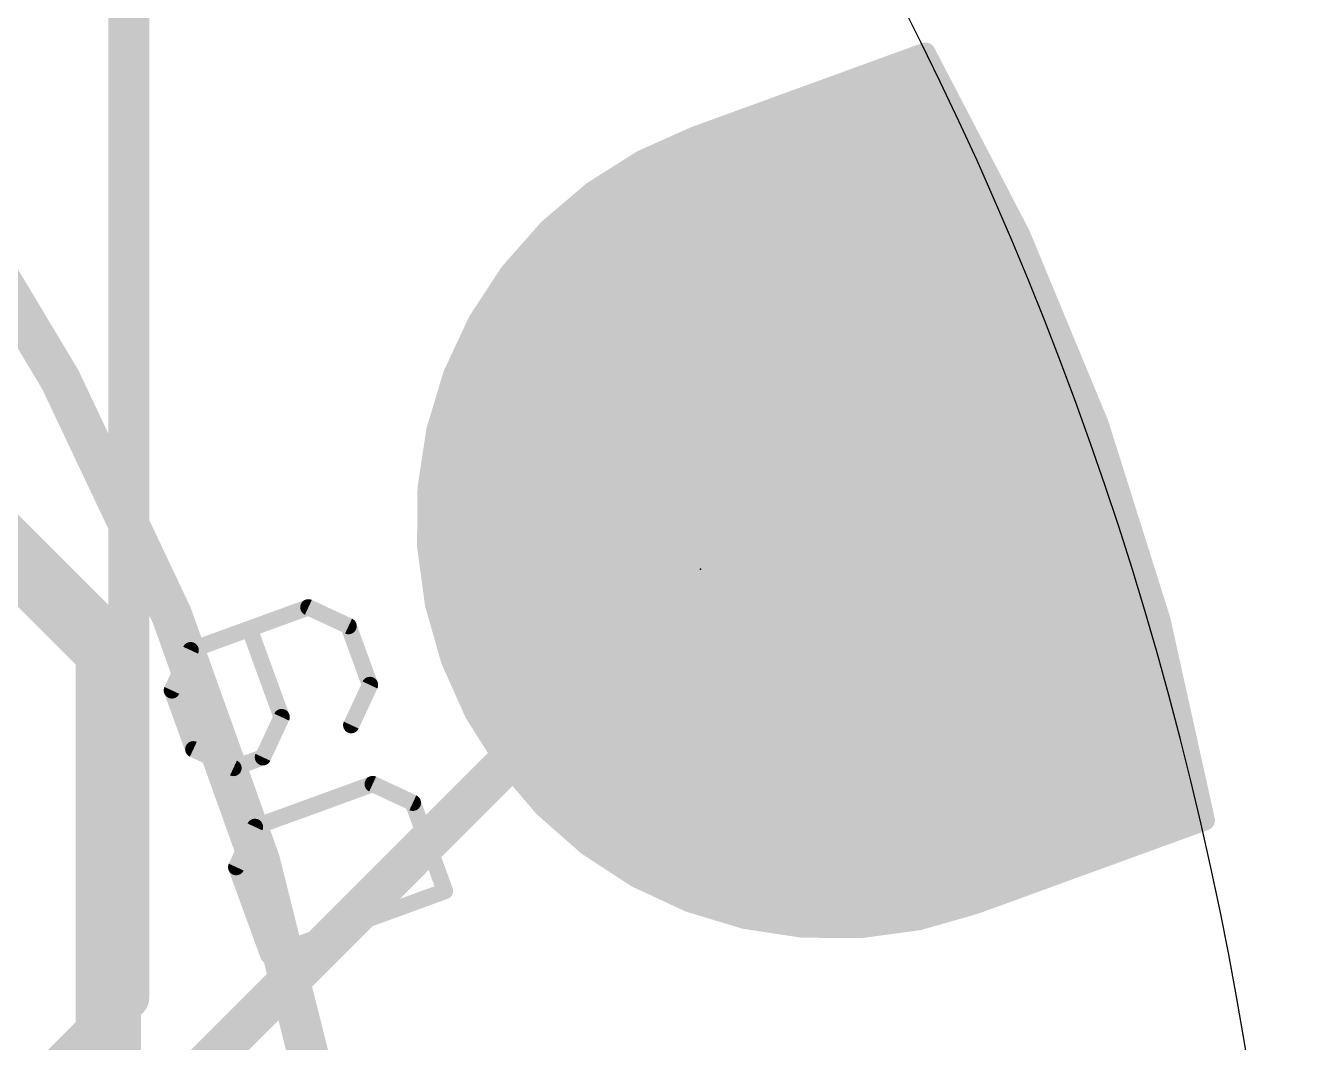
# Model space of a CAD drawing. Extents: x -22.4 to 22.3, y -22.2 to 22.2.
# Drawn here: x 14.34 to 22.23, y 3.66 to 9.99 of the extents above; entities that cross this region are included whole.
import ezdxf

# ---------------------------------------------------------------- set-up
doc = ezdxf.new("R2010")
doc.units = 0
for name, color, linetype in [('1', 12, 'CONTINUOUS'), ('16', 132, 'CONTINUOUS'), ('17', 110, 'CONTINUOUS'), ('20', 53, 'CONTINUOUS'), ('23', 53, 'CONTINUOUS'), ('51', 53, 'CONTINUOUS')]:
    doc.layers.add(name, color=color, linetype=linetype)

# ---------------------------------------------------------------- blocks, each defined once
blk = doc.blocks.new('ROUNDP')
at = {"const_width": 0.5}
blk.add_lwpolyline([(0, -0.25, 1), (0, 0.25, 1), (0, -0.25)], format="xyb", dxfattribs=at)

msp = doc.modelspace()

# ---------------------------------------------------------------- linework, layer by layer
at = {"layer": '1'}
for points, const_width in [([(16.51, 0, 0.4142), (0, 16.51)], 0.254), ([(19.9689, 9.8308, 1), (19.9126, 9.8015)], 0.0635), ([(19.9516, 9.7863, 1), (19.9299, 9.8459)], 0.0635), ([(19.8388, 9.8108, 1), (19.8388, 9.7472)], 0.0635), ([(19.9601, 9.7472, 1), (19.9601, 9.8108)], 0.0635), ([(19.4899, 9.6838, 1), (19.4899, 9.6203)], 0.0635), ([(20.0262, 9.6203, 1), (20.0262, 9.6838)], 0.0635), ([(19.1409, 9.5568, 1), (19.1409, 9.4932)], 0.0635), ([(20.0923, 9.4932, 1), (20.0923, 9.5568)], 0.0635), ([(18.792, 9.4298, 1), (18.792, 9.3662)], 0.0635), ([(20.1584, 9.3662, 1), (20.1584, 9.4298)], 0.0635), ([(18.4553, 9.3028, 1), (18.4553, 9.2393)], 0.0635), ([(18.4978, 9.3247, 1), (18.5195, 9.265)], 0.0635), ([(18.5216, 9.2659, 1), (18.4957, 9.3239)], 0.0635), ([(20.2245, 9.2393, 1), (20.2245, 9.3028)], 0.0635), ([(18.1731, 9.1758, 1), (18.1731, 9.1122)], 0.0635), ([(18.1649, 9.1759, 1), (18.1908, 9.118)], 0.0635), ([(18.1948, 9.1201, 1), (18.1609, 9.1738)], 0.0635), ([(20.2906, 9.1122, 1), (20.2906, 9.1758)], 0.0635), ([(17.972, 9.0488, 1), (17.972, 8.9853)], 0.0635), ([(20.3567, 8.9853, 1), (20.3567, 9.0488)], 0.0635), ([(17.8544, 8.9803, 1), (17.8883, 8.9266)], 0.0635), ([(17.892, 8.9293, 1), (17.8508, 8.9776)], 0.0635), ([(17.797, 8.9218, 1), (17.797, 8.8582)], 0.0635), ([(20.4229, 8.8582, 1), (20.4229, 8.9218)], 0.0635), ([(17.575, 8.7425, 1), (17.6162, 8.6941)], 0.0635), ([(17.6195, 8.6973, 1), (17.5718, 8.7393)], 0.0635), ([(17.6481, 8.7948, 1), (17.6481, 8.7312)], 0.0635), ([(20.489, 8.7312, 1), (20.489, 8.7948)], 0.0635), ([(17.5232, 8.6678, 1), (17.5232, 8.6043)], 0.0635), ([(20.5593, 8.6964, 1), (20.5006, 8.6721)], 0.0635), ([(20.5018, 8.6696, 1), (20.5581, 8.6989)], 0.0635), ([(20.5499, 8.6043, 1), (20.5499, 8.6678)], 0.0635), ([(17.4114, 8.5408, 1), (17.4114, 8.4772)], 0.0635), ([(20.6026, 8.4772, 1), (20.6026, 8.5408)], 0.0635), ([(17.3141, 8.4138, 1), (17.3141, 8.3502)], 0.0635), ([(17.3323, 8.4673, 1), (17.38, 8.4253)], 0.0635), ([(17.3827, 8.4289, 1), (17.3296, 8.4637)], 0.0635), ([(20.6552, 8.3502, 1), (20.6552, 8.4138)], 0.0635), ([(17.2311, 8.2868, 1), (17.2311, 8.2233)], 0.0635), ([(20.7078, 8.2233, 1), (20.7078, 8.2868)], 0.0635), ([(17.1866, 8.1296, 1), (17.129, 8.1564)], 0.0635), ([(17.1508, 8.1598, 1), (17.1508, 8.0962)], 0.0635), ([(17.1312, 8.1604, 1), (17.1844, 8.1256)], 0.0635), ([(20.7604, 8.0962, 1), (20.7604, 8.1598)], 0.0635), ([(17.0916, 8.0328, 1), (17.0916, 7.9693)], 0.0635), ([(20.813, 7.9693, 1), (20.813, 8.0328)], 0.0635), ([(17.0324, 7.9058, 1), (17.0324, 7.8423)], 0.0635), ([(20.8656, 7.8423, 1), (20.8656, 7.9058)], 0.0635), ([(16.9842, 7.7788, 1), (16.9842, 7.7153)], 0.0635), ([(16.9759, 7.828, 1), (17.0334, 7.8011)], 0.0635), ([(17.035, 7.8054, 1), (16.9743, 7.8237)], 0.0635), ([(20.9182, 7.7153, 1), (20.9182, 7.7788)], 0.0635), ([(16.9458, 7.6517, 1), (16.9458, 7.5883)], 0.0635), ([(20.9708, 7.5883, 1), (20.9708, 7.6517)], 0.0635), ([(21.0486, 7.5148, 1), (20.988, 7.4957)], 0.0635), ([(16.8694, 7.4768, 1), (16.9302, 7.4585)], 0.0635), ([(16.9312, 7.4629, 1), (16.8684, 7.4724)], 0.0635), ([(16.9075, 7.5248, 1), (16.9075, 7.4613)], 0.0635), ([(20.989, 7.4931, 1), (21.0476, 7.5174)], 0.0635), ([(21.0222, 7.4613, 1), (21.0222, 7.5248)], 0.0635), ([(16.8844, 7.3978, 1), (16.8844, 7.3343)], 0.0635), ([(21.0622, 7.3343, 1), (21.0622, 7.3978)], 0.0635), ([(16.8651, 7.2708, 1), (16.8651, 7.2073)], 0.0635), ([(21.1023, 7.2073, 1), (21.1023, 7.2708)], 0.0635), ([(16.8458, 7.1437, 1), (16.8458, 7.0803)], 0.0635), ([(21.1423, 7.0803, 1), (21.1423, 7.1437)], 0.0635), ([(16.8771, 7.1091, 1), (16.8136, 7.1096)], 0.0635), ([(16.814, 7.1141, 1), (16.8768, 7.1046)], 0.0635), ([(16.8444, 7.0168, 1), (16.8444, 6.9533)], 0.0635), ([(21.1823, 6.9533, 1), (21.1823, 7.0168)], 0.0635), ([(16.8434, 6.8898, 1), (16.8434, 6.8263)], 0.0635), ([(21.2224, 6.8263, 1), (21.2224, 6.8898)], 0.0635), ([(16.8107, 6.7472, 1), (16.8742, 6.7467)], 0.0635), ([(16.874, 6.7512, 1), (16.811, 6.7427)], 0.0635), ([(16.8447, 6.7628, 1), (16.8447, 6.6993)], 0.0635), ([(21.2624, 6.6993, 1), (21.2624, 6.7628)], 0.0635), ([(18.5869, 6.5591, 1), (18.4971, 6.6489)], 0.127), ([(16.8619, 6.6357, 1), (16.8619, 6.5723)], 0.0635), ([(21.3025, 6.5723, 1), (21.3025, 6.6357)], 0.0635), ([(16.8791, 6.5088, 1), (16.8791, 6.4453)], 0.0635), ([(21.3425, 6.4453, 1), (21.3425, 6.5088)], 0.0635), ([(16.9218, 6.3965, 1), (16.8607, 6.3791)], 0.0635), ([(16.8598, 6.3836, 1), (16.9227, 6.3921)], 0.0635), ([(16.902, 6.3818, 1), (16.902, 6.3183)], 0.0635), ([(21.3826, 6.3183, 1), (21.3826, 6.3818)], 0.0635), ([(21.433, 6.2952, 1), (21.371, 6.2814)], 0.0635), ([(21.3717, 6.2787, 1), (21.4323, 6.2978)], 0.0635), ([(16.9382, 6.2547, 1), (16.9382, 6.1913)], 0.0635), ([(21.4165, 6.1913, 1), (21.4165, 6.2547)], 0.0635), ([(16.9744, 6.1277, 1), (16.9744, 6.0643)], 0.0635), ([(21.4446, 6.0643, 1), (21.4446, 6.1277)], 0.0635), ([(17.0196, 6.0523, 1), (16.9616, 6.0264)], 0.0635), ([(16.96, 6.0306, 1), (17.0211, 6.048)], 0.0635), ([(17.022, 6.0008, 1), (17.022, 5.9373)], 0.0635), ([(21.4728, 5.9373, 1), (21.4728, 6.0008)], 0.0635), ([(17.0788, 5.8738, 1), (17.0788, 5.8103)], 0.0635), ([(21.501, 5.8103, 1), (21.501, 5.8738)], 0.0635), ([(17.1356, 5.7467, 1), (17.1356, 5.6833)], 0.0635), ([(17.1653, 5.7254, 1), (17.1116, 5.6915)], 0.0635), ([(21.5291, 5.6833, 1), (21.5291, 5.7467)], 0.0635), ([(17.1095, 5.6955, 1), (17.1675, 5.7214)], 0.0635), ([(17.2146, 5.6197, 1), (17.2146, 5.5563)], 0.0635), ([(21.5573, 5.5563, 1), (21.5573, 5.6197)], 0.0635), ([(17.2948, 5.4928, 1), (17.2948, 5.4293)], 0.0635), ([(21.5854, 5.4293, 1), (21.5854, 5.4928)], 0.0635), ([(17.3562, 5.4227, 1), (17.3078, 5.3815)], 0.0635), ([(17.3052, 5.3851, 1), (17.3588, 5.419)], 0.0635), ([(17.39, 5.3658, 1), (17.39, 5.3023)], 0.0635), ([(21.6136, 5.3023, 1), (21.6136, 5.3658)], 0.0635), ([(17.4983, 5.2387, 1), (17.4983, 5.1753)], 0.0635), ([(21.6417, 5.1753, 1), (21.6417, 5.2387)], 0.0635), ([(17.5881, 5.1501, 1), (17.5462, 5.1025)], 0.0635), ([(17.543, 5.1057, 1), (17.5913, 5.1469)], 0.0635), ([(17.6197, 5.1117, 1), (17.6197, 5.0483)], 0.0635), ([(21.6699, 5.0483, 1), (21.6699, 5.1117)], 0.0635), ([(21.6472, 5.0356, 1), (21.7092, 5.0493)], 0.0635), ([(21.6891, 5.0126, 1), (21.6674, 5.0723)], 0.0635), ([(17.764, 4.9848, 1), (17.764, 4.9213)], 0.0635), ([(21.4324, 4.9213, 1), (21.4324, 4.9848)], 0.0635), ([(17.8565, 4.9134, 1), (17.8218, 4.8602)], 0.0635), ([(17.8182, 4.863, 1), (17.8601, 4.9106)], 0.0635), ([(17.9321, 4.8578, 1), (17.9321, 4.7943)], 0.0635), ([(21.0835, 4.7943, 1), (21.0835, 4.8578)], 0.0635), ([(18.1263, 4.7307, 1), (18.1263, 4.6673)], 0.0635), ([(18.1559, 4.7173, 1), (18.129, 4.6597)], 0.0635), ([(18.1251, 4.6619, 1), (18.1598, 4.715)], 0.0635), ([(20.7345, 4.6673, 1), (20.7345, 4.7307)], 0.0635), ([(18.3922, 4.6037, 1), (18.3922, 4.5403)], 0.0635), ([(18.4801, 4.5657, 1), (18.4617, 4.5049)], 0.0635), ([(18.4575, 4.5065, 1), (18.4843, 4.5641)], 0.0635), ([(20.2353, 4.5511, 1), (20.257, 4.4914)], 0.0635), ([(20.2548, 4.4907, 1), (20.2374, 4.5518)], 0.0635), ([(20.3856, 4.5403, 1), (20.3856, 4.6037)], 0.0635), ([(18.7697, 4.4768, 1), (18.7697, 4.4133)], 0.0635), ([(18.8226, 4.4619, 1), (18.813, 4.3991)], 0.0635), ([(19.9787, 4.4133, 1), (19.9787, 4.4768)], 0.0635), ([(18.8086, 4.4001, 1), (18.827, 4.4609)], 0.0635), ([(19.1763, 4.4078, 1), (19.1758, 4.3443)], 0.0635), ([(19.1713, 4.3447, 1), (19.1809, 4.4074)], 0.0635), ([(19.5342, 4.4046, 1), (19.5428, 4.3417)], 0.0635), ([(19.5382, 4.3414, 1), (19.5387, 4.4049)], 0.0635), ([(19.8889, 4.4524, 1), (19.9063, 4.3914)], 0.0635), ([(19.9019, 4.3904, 1), (19.8933, 4.4534)], 0.0635), ([(15.0309, 3.8921, 1), (14.9411, 3.9819)], 0.127), ([(14.9225, 3.937, 1), (15.0495, 3.937)], 0.127)]:
    msp.add_lwpolyline(points, format="xyb", dxfattribs=dict(at, const_width=const_width))
for points, const_width in [([(14.986, 3.937), (14.986, 12.7)], 0.254), ([(19.9407, 9.8161), (18.5087, 9.2949)], 0.127), ([(20.53, 8.6842), (19.9407, 9.8161)], 0.127), ([(19.8388, 9.779), (19.9601, 9.779)], 0.127), ([(19.4899, 9.652), (20.0262, 9.652)], 0.127), ([(19.1409, 9.525), (20.0923, 9.525)], 0.127), ([(18.792, 9.398), (20.1584, 9.398)], 0.127), ([(18.5087, 9.2949), (18.1778, 9.1469)], 0.127), ([(18.4553, 9.271), (20.2245, 9.271)], 0.127), ([(18.1778, 9.1469), (17.8714, 8.9534)], 0.127), ([(18.1731, 9.144), (20.2906, 9.144)], 0.127), ([(17.972, 9.017), (20.3567, 9.017)], 0.127), ([(17.8714, 8.9534), (17.5956, 8.7183)], 0.127), ([(17.797, 8.89), (20.4229, 8.89)], 0.127), ([(17.5956, 8.7183), (17.3561, 8.4463)], 0.127), ([(17.6481, 8.763), (20.489, 8.763)], 0.127), ([(17.5232, 8.636), (20.5499, 8.636)], 0.127), ([(21.0183, 7.5053), (20.53, 8.6842)], 0.127), ([(17.4114, 8.509), (20.6026, 8.509)], 0.127), ([(17.3561, 8.4463), (17.1578, 8.143)], 0.127), ([(17.3141, 8.382), (20.6552, 8.382)], 0.127), ([(17.2311, 8.255), (20.7078, 8.255)], 0.127), ([(17.1578, 8.143), (17.0047, 7.8145)], 0.127), ([(17.1508, 8.128), (20.7604, 8.128)], 0.127), ([(17.0916, 8.001), (20.813, 8.001)], 0.127), ([(17.0324, 7.874), (20.8656, 7.874)], 0.127), ([(17.0047, 7.8145), (16.8998, 7.4676)], 0.127), ([(16.9842, 7.747), (20.9182, 7.747)], 0.127), ([(16.9458, 7.62), (20.9708, 7.62)], 0.127), ([(21.402, 6.2883), (21.0183, 7.5053)], 0.127), ([(16.8998, 7.4676), (16.8454, 7.1094)], 0.127), ([(16.9075, 7.493), (21.0222, 7.493)], 0.127), ([(16.8844, 7.366), (21.0622, 7.366)], 0.127), ([(16.8651, 7.239), (21.1023, 7.239)], 0.127), ([(16.8458, 7.112), (21.1423, 7.112)], 0.127), ([(16.8454, 7.1094), (16.8425, 6.747)], 0.127), ([(16.8444, 6.985), (21.1823, 6.985)], 0.127), ([(16.8434, 6.858), (21.2224, 6.858)], 0.127), ([(16.8425, 6.747), (16.8912, 6.3878)], 0.127), ([(16.8447, 6.731), (21.2624, 6.731)], 0.127), ([(13.716, 1.778), (18.542, 6.604)], 0.254), ([(16.8619, 6.604), (21.3025, 6.604)], 0.127), ([(16.8791, 6.477), (21.3425, 6.477)], 0.127), ([(16.8912, 6.3878), (16.9906, 6.0393)], 0.127), ([(16.902, 6.35), (21.3826, 6.35)], 0.127), ([(21.6782, 5.0425), (21.402, 6.2883)], 0.127), ([(16.9382, 6.223), (21.4165, 6.223)], 0.127), ([(16.9744, 6.096), (21.4446, 6.096)], 0.127), ([(16.9906, 6.0393), (17.1385, 5.7085)], 0.127), ([(17.022, 5.969), (21.4728, 5.969)], 0.127), ([(17.0788, 5.842), (21.501, 5.842)], 0.127), ([(17.1356, 5.715), (21.5291, 5.715)], 0.127), ([(17.1385, 5.7085), (17.332, 5.4021)], 0.127), ([(17.2146, 5.588), (21.5573, 5.588)], 0.127), ([(17.2948, 5.461), (21.5854, 5.461)], 0.127), ([(17.332, 5.4021), (17.5671, 5.1263)], 0.127), ([(17.39, 5.334), (21.6136, 5.334)], 0.127), ([(17.4983, 5.207), (21.6417, 5.207)], 0.127), ([(17.5671, 5.1263), (17.8391, 4.8868)], 0.127), ([(17.6197, 5.08), (21.6699, 5.08)], 0.127), ([(20.2461, 4.5212), (21.6782, 5.0425)], 0.127), ([(17.764, 4.953), (21.4324, 4.953)], 0.127), ([(17.8391, 4.8868), (18.1424, 4.6885)], 0.127), ([(17.9321, 4.826), (21.0835, 4.826)], 0.127), ([(18.1263, 4.699), (20.7345, 4.699)], 0.127), ([(18.1424, 4.6885), (18.4709, 4.5353)], 0.127), ([(18.3922, 4.572), (20.3856, 4.572)], 0.127), ([(18.4709, 4.5353), (18.8178, 4.4305)], 0.127), ([(19.8976, 4.4219), (20.2461, 4.5212)], 0.127), ([(18.7697, 4.445), (19.9787, 4.445)], 0.127), ([(18.8178, 4.4305), (19.1761, 4.376)], 0.127), ([(19.1761, 4.376), (19.5385, 4.3732)], 0.127), ([(19.5385, 4.3732), (19.8976, 4.4219)], 0.127), ([(13.335, 2.286), (14.986, 3.937)], 0.254)]:
    msp.add_lwpolyline(points, dxfattribs=dict(at, const_width=const_width))
at = {"layer": '16'}
for points, const_width in [([(16.51, 0, 0.4142), (0, 16.51)], 0.254), ([(19.9689, 9.8308, 1), (19.9126, 9.8015)], 0.0635), ([(19.9516, 9.7863, 1), (19.9299, 9.8459)], 0.0635), ([(19.8388, 9.8108, 1), (19.8388, 9.7472)], 0.0635), ([(19.9601, 9.7472, 1), (19.9601, 9.8108)], 0.0635), ([(19.4899, 9.6838, 1), (19.4899, 9.6203)], 0.0635), ([(20.0262, 9.6203, 1), (20.0262, 9.6838)], 0.0635), ([(19.1409, 9.5568, 1), (19.1409, 9.4932)], 0.0635), ([(20.0923, 9.4932, 1), (20.0923, 9.5568)], 0.0635), ([(18.792, 9.4298, 1), (18.792, 9.3662)], 0.0635), ([(20.1584, 9.3662, 1), (20.1584, 9.4298)], 0.0635), ([(18.4553, 9.3028, 1), (18.4553, 9.2393)], 0.0635), ([(18.4978, 9.3247, 1), (18.5195, 9.265)], 0.0635), ([(18.5216, 9.2659, 1), (18.4957, 9.3239)], 0.0635), ([(20.2245, 9.2393, 1), (20.2245, 9.3028)], 0.0635), ([(18.1731, 9.1758, 1), (18.1731, 9.1122)], 0.0635), ([(18.1649, 9.1759, 1), (18.1908, 9.118)], 0.0635), ([(18.1948, 9.1201, 1), (18.1609, 9.1738)], 0.0635), ([(20.2906, 9.1122, 1), (20.2906, 9.1758)], 0.0635), ([(17.972, 9.0488, 1), (17.972, 8.9853)], 0.0635), ([(20.3567, 8.9853, 1), (20.3567, 9.0488)], 0.0635), ([(17.8544, 8.9803, 1), (17.8883, 8.9266)], 0.0635), ([(17.892, 8.9293, 1), (17.8508, 8.9776)], 0.0635), ([(17.797, 8.9218, 1), (17.797, 8.8582)], 0.0635), ([(20.4229, 8.8582, 1), (20.4229, 8.9218)], 0.0635), ([(17.575, 8.7425, 1), (17.6162, 8.6941)], 0.0635), ([(17.6195, 8.6973, 1), (17.5718, 8.7393)], 0.0635), ([(17.6481, 8.7948, 1), (17.6481, 8.7312)], 0.0635), ([(20.489, 8.7312, 1), (20.489, 8.7948)], 0.0635), ([(17.5232, 8.6678, 1), (17.5232, 8.6043)], 0.0635), ([(20.5593, 8.6964, 1), (20.5006, 8.6721)], 0.0635), ([(20.5018, 8.6696, 1), (20.5581, 8.6989)], 0.0635), ([(20.5499, 8.6043, 1), (20.5499, 8.6678)], 0.0635), ([(17.4114, 8.5408, 1), (17.4114, 8.4772)], 0.0635), ([(20.6026, 8.4772, 1), (20.6026, 8.5408)], 0.0635), ([(17.3141, 8.4138, 1), (17.3141, 8.3502)], 0.0635), ([(17.3323, 8.4673, 1), (17.38, 8.4253)], 0.0635), ([(17.3827, 8.4289, 1), (17.3296, 8.4637)], 0.0635), ([(20.6552, 8.3502, 1), (20.6552, 8.4138)], 0.0635), ([(17.2311, 8.2868, 1), (17.2311, 8.2233)], 0.0635), ([(20.7078, 8.2233, 1), (20.7078, 8.2868)], 0.0635), ([(17.1866, 8.1296, 1), (17.129, 8.1564)], 0.0635), ([(17.1508, 8.1598, 1), (17.1508, 8.0962)], 0.0635), ([(17.1312, 8.1604, 1), (17.1844, 8.1256)], 0.0635), ([(20.7604, 8.0962, 1), (20.7604, 8.1598)], 0.0635), ([(17.0916, 8.0328, 1), (17.0916, 7.9693)], 0.0635), ([(20.813, 7.9693, 1), (20.813, 8.0328)], 0.0635), ([(17.0324, 7.9058, 1), (17.0324, 7.8423)], 0.0635), ([(20.8656, 7.8423, 1), (20.8656, 7.9058)], 0.0635), ([(16.9842, 7.7788, 1), (16.9842, 7.7153)], 0.0635), ([(16.9759, 7.828, 1), (17.0334, 7.8011)], 0.0635), ([(17.035, 7.8054, 1), (16.9743, 7.8237)], 0.0635), ([(20.9182, 7.7153, 1), (20.9182, 7.7788)], 0.0635), ([(16.9458, 7.6517, 1), (16.9458, 7.5883)], 0.0635), ([(20.9708, 7.5883, 1), (20.9708, 7.6517)], 0.0635), ([(21.0486, 7.5148, 1), (20.988, 7.4957)], 0.0635), ([(16.8694, 7.4768, 1), (16.9302, 7.4585)], 0.0635), ([(16.9312, 7.4629, 1), (16.8684, 7.4724)], 0.0635), ([(16.9075, 7.5248, 1), (16.9075, 7.4613)], 0.0635), ([(20.989, 7.4931, 1), (21.0476, 7.5174)], 0.0635), ([(21.0222, 7.4613, 1), (21.0222, 7.5248)], 0.0635), ([(16.8844, 7.3978, 1), (16.8844, 7.3343)], 0.0635), ([(21.0622, 7.3343, 1), (21.0622, 7.3978)], 0.0635), ([(16.8651, 7.2708, 1), (16.8651, 7.2073)], 0.0635), ([(21.1023, 7.2073, 1), (21.1023, 7.2708)], 0.0635), ([(16.8458, 7.1437, 1), (16.8458, 7.0803)], 0.0635), ([(21.1423, 7.0803, 1), (21.1423, 7.1437)], 0.0635), ([(16.8771, 7.1091, 1), (16.8136, 7.1096)], 0.0635), ([(16.814, 7.1141, 1), (16.8768, 7.1046)], 0.0635), ([(16.8444, 7.0168, 1), (16.8444, 6.9533)], 0.0635), ([(21.1823, 6.9533, 1), (21.1823, 7.0168)], 0.0635), ([(16.8434, 6.8898, 1), (16.8434, 6.8263)], 0.0635), ([(21.2224, 6.8263, 1), (21.2224, 6.8898)], 0.0635), ([(16.8107, 6.7472, 1), (16.8742, 6.7467)], 0.0635), ([(16.874, 6.7512, 1), (16.811, 6.7427)], 0.0635), ([(16.8447, 6.7628, 1), (16.8447, 6.6993)], 0.0635), ([(21.2624, 6.6993, 1), (21.2624, 6.7628)], 0.0635), ([(16.8619, 6.6357, 1), (16.8619, 6.5723)], 0.0635), ([(21.3025, 6.5723, 1), (21.3025, 6.6357)], 0.0635), ([(16.8791, 6.5088, 1), (16.8791, 6.4453)], 0.0635), ([(21.3425, 6.4453, 1), (21.3425, 6.5088)], 0.0635), ([(16.9218, 6.3965, 1), (16.8607, 6.3791)], 0.0635), ([(16.8598, 6.3836, 1), (16.9227, 6.3921)], 0.0635), ([(16.902, 6.3818, 1), (16.902, 6.3183)], 0.0635), ([(21.3826, 6.3183, 1), (21.3826, 6.3818)], 0.0635), ([(21.433, 6.2952, 1), (21.371, 6.2814)], 0.0635), ([(21.3717, 6.2787, 1), (21.4323, 6.2978)], 0.0635), ([(14.9606, 6.096, 1), (14.7574, 6.096)], 0.2032), ([(14.7872, 6.0242, 1), (14.9308, 6.1678)], 0.2032), ([(16.9382, 6.2547, 1), (16.9382, 6.1913)], 0.0635), ([(21.4165, 6.1913, 1), (21.4165, 6.2547)], 0.0635), ([(16.9744, 6.1277, 1), (16.9744, 6.0643)], 0.0635), ([(21.4446, 6.0643, 1), (21.4446, 6.1277)], 0.0635), ([(17.0196, 6.0523, 1), (16.9616, 6.0264)], 0.0635), ([(16.96, 6.0306, 1), (17.0211, 6.048)], 0.0635), ([(17.022, 6.0008, 1), (17.022, 5.9373)], 0.0635), ([(21.4728, 5.9373, 1), (21.4728, 6.0008)], 0.0635), ([(17.0788, 5.8738, 1), (17.0788, 5.8103)], 0.0635), ([(21.501, 5.8103, 1), (21.501, 5.8738)], 0.0635), ([(17.1356, 5.7467, 1), (17.1356, 5.6833)], 0.0635), ([(17.1653, 5.7254, 1), (17.1116, 5.6915)], 0.0635), ([(21.5291, 5.6833, 1), (21.5291, 5.7467)], 0.0635), ([(17.1095, 5.6955, 1), (17.1675, 5.7214)], 0.0635), ([(17.2146, 5.6197, 1), (17.2146, 5.5563)], 0.0635), ([(21.5573, 5.5563, 1), (21.5573, 5.6197)], 0.0635), ([(17.2948, 5.4928, 1), (17.2948, 5.4293)], 0.0635), ([(21.5854, 5.4293, 1), (21.5854, 5.4928)], 0.0635), ([(17.3562, 5.4227, 1), (17.3078, 5.3815)], 0.0635), ([(17.3052, 5.3851, 1), (17.3588, 5.419)], 0.0635), ([(17.39, 5.3658, 1), (17.39, 5.3023)], 0.0635), ([(21.6136, 5.3023, 1), (21.6136, 5.3658)], 0.0635), ([(17.4983, 5.2387, 1), (17.4983, 5.1753)], 0.0635), ([(21.6417, 5.1753, 1), (21.6417, 5.2387)], 0.0635), ([(17.5881, 5.1501, 1), (17.5462, 5.1025)], 0.0635), ([(17.543, 5.1057, 1), (17.5913, 5.1469)], 0.0635), ([(17.6197, 5.1117, 1), (17.6197, 5.0483)], 0.0635), ([(21.6699, 5.0483, 1), (21.6699, 5.1117)], 0.0635), ([(21.6472, 5.0356, 1), (21.7092, 5.0493)], 0.0635), ([(21.6891, 5.0126, 1), (21.6674, 5.0723)], 0.0635), ([(17.764, 4.9848, 1), (17.764, 4.9213)], 0.0635), ([(21.4324, 4.9213, 1), (21.4324, 4.9848)], 0.0635), ([(17.8565, 4.9134, 1), (17.8218, 4.8602)], 0.0635), ([(17.8182, 4.863, 1), (17.8601, 4.9106)], 0.0635), ([(17.9321, 4.8578, 1), (17.9321, 4.7943)], 0.0635), ([(21.0835, 4.7943, 1), (21.0835, 4.8578)], 0.0635), ([(18.1263, 4.7307, 1), (18.1263, 4.6673)], 0.0635), ([(18.1559, 4.7173, 1), (18.129, 4.6597)], 0.0635), ([(18.1251, 4.6619, 1), (18.1598, 4.715)], 0.0635), ([(20.7345, 4.6673, 1), (20.7345, 4.7307)], 0.0635), ([(18.3922, 4.6037, 1), (18.3922, 4.5403)], 0.0635), ([(18.4801, 4.5657, 1), (18.4617, 4.5049)], 0.0635), ([(18.4575, 4.5065, 1), (18.4843, 4.5641)], 0.0635), ([(20.2353, 4.5511, 1), (20.257, 4.4914)], 0.0635), ([(20.2548, 4.4907, 1), (20.2374, 4.5518)], 0.0635), ([(20.3856, 4.5403, 1), (20.3856, 4.6037)], 0.0635), ([(18.7697, 4.4768, 1), (18.7697, 4.4133)], 0.0635), ([(18.8226, 4.4619, 1), (18.813, 4.3991)], 0.0635), ([(19.9787, 4.4133, 1), (19.9787, 4.4768)], 0.0635), ([(18.8086, 4.4001, 1), (18.827, 4.4609)], 0.0635), ([(19.1763, 4.4078, 1), (19.1758, 4.3443)], 0.0635), ([(19.1713, 4.3447, 1), (19.1809, 4.4074)], 0.0635), ([(19.5342, 4.4046, 1), (19.5428, 4.3417)], 0.0635), ([(19.5382, 4.3414, 1), (19.5387, 4.4049)], 0.0635), ([(19.8889, 4.4524, 1), (19.9063, 4.3914)], 0.0635), ([(19.9019, 4.3904, 1), (19.8933, 4.4534)], 0.0635)]:
    msp.add_lwpolyline(points, format="xyb", dxfattribs=dict(at, const_width=const_width))
for points, const_width in [([(19.9407, 9.8161), (18.5087, 9.2949)], 0.127), ([(20.53, 8.6842), (19.9407, 9.8161)], 0.127), ([(19.8388, 9.779), (19.9601, 9.779)], 0.127), ([(19.4899, 9.652), (20.0262, 9.652)], 0.127), ([(19.1409, 9.525), (20.0923, 9.525)], 0.127), ([(18.792, 9.398), (20.1584, 9.398)], 0.127), ([(18.5087, 9.2949), (18.1778, 9.1469)], 0.127), ([(18.4553, 9.271), (20.2245, 9.271)], 0.127), ([(18.1778, 9.1469), (17.8714, 8.9534)], 0.127), ([(18.1731, 9.144), (20.2906, 9.144)], 0.127), ([(17.972, 9.017), (20.3567, 9.017)], 0.127), ([(17.8714, 8.9534), (17.5956, 8.7183)], 0.127), ([(17.797, 8.89), (20.4229, 8.89)], 0.127), ([(17.5956, 8.7183), (17.3561, 8.4463)], 0.127), ([(17.6481, 8.763), (20.489, 8.763)], 0.127), ([(17.5232, 8.636), (20.5499, 8.636)], 0.127), ([(21.0183, 7.5053), (20.53, 8.6842)], 0.127), ([(17.4114, 8.509), (20.6026, 8.509)], 0.127), ([(17.3561, 8.4463), (17.1578, 8.143)], 0.127), ([(17.3141, 8.382), (20.6552, 8.382)], 0.127), ([(17.2311, 8.255), (20.7078, 8.255)], 0.127), ([(17.1578, 8.143), (17.0047, 7.8145)], 0.127), ([(17.1508, 8.128), (20.7604, 8.128)], 0.127), ([(17.0916, 8.001), (20.813, 8.001)], 0.127), ([(17.0324, 7.874), (20.8656, 7.874)], 0.127), ([(17.0047, 7.8145), (16.8998, 7.4676)], 0.127), ([(16.9842, 7.747), (20.9182, 7.747)], 0.127), ([(16.9458, 7.62), (20.9708, 7.62)], 0.127), ([(14.859, 6.096), (13.589, 7.366)], 0.4064), ([(21.402, 6.2883), (21.0183, 7.5053)], 0.127), ([(16.8998, 7.4676), (16.8454, 7.1094)], 0.127), ([(16.9075, 7.493), (21.0222, 7.493)], 0.127), ([(16.8844, 7.366), (21.0622, 7.366)], 0.127), ([(16.8651, 7.239), (21.1023, 7.239)], 0.127), ([(16.8458, 7.112), (21.1423, 7.112)], 0.127), ([(16.8454, 7.1094), (16.8425, 6.747)], 0.127), ([(16.8444, 6.985), (21.1823, 6.985)], 0.127), ([(16.8434, 6.858), (21.2224, 6.858)], 0.127), ([(16.8425, 6.747), (16.8912, 6.3878)], 0.127), ([(16.8447, 6.731), (21.2624, 6.731)], 0.127), ([(16.8619, 6.604), (21.3025, 6.604)], 0.127), ([(16.8791, 6.477), (21.3425, 6.477)], 0.127), ([(16.8912, 6.3878), (16.9906, 6.0393)], 0.127), ([(16.902, 6.35), (21.3826, 6.35)], 0.127), ([(21.6782, 5.0425), (21.402, 6.2883)], 0.127), ([(14.859, -4.572), (14.859, 6.096)], 0.4064), ([(16.9382, 6.223), (21.4165, 6.223)], 0.127), ([(16.9744, 6.096), (21.4446, 6.096)], 0.127), ([(16.9906, 6.0393), (17.1385, 5.7085)], 0.127), ([(17.022, 5.969), (21.4728, 5.969)], 0.127), ([(17.0788, 5.842), (21.501, 5.842)], 0.127), ([(17.1356, 5.715), (21.5291, 5.715)], 0.127), ([(17.1385, 5.7085), (17.332, 5.4021)], 0.127), ([(17.2146, 5.588), (21.5573, 5.588)], 0.127), ([(17.2948, 5.461), (21.5854, 5.461)], 0.127), ([(17.332, 5.4021), (17.5671, 5.1263)], 0.127), ([(17.39, 5.334), (21.6136, 5.334)], 0.127), ([(17.4983, 5.207), (21.6417, 5.207)], 0.127), ([(17.5671, 5.1263), (17.8391, 4.8868)], 0.127), ([(17.6197, 5.08), (21.6699, 5.08)], 0.127), ([(20.2461, 4.5212), (21.6782, 5.0425)], 0.127), ([(17.764, 4.953), (21.4324, 4.953)], 0.127), ([(17.8391, 4.8868), (18.1424, 4.6885)], 0.127), ([(17.9321, 4.826), (21.0835, 4.826)], 0.127), ([(18.1263, 4.699), (20.7345, 4.699)], 0.127), ([(18.1424, 4.6885), (18.4709, 4.5353)], 0.127), ([(18.3922, 4.572), (20.3856, 4.572)], 0.127), ([(18.4709, 4.5353), (18.8178, 4.4305)], 0.127), ([(19.8976, 4.4219), (20.2461, 4.5212)], 0.127), ([(18.7697, 4.445), (19.9787, 4.445)], 0.127), ([(18.8178, 4.4305), (19.1761, 4.376)], 0.127), ([(19.1761, 4.376), (19.5385, 4.3732)], 0.127), ([(19.5385, 4.3732), (19.8976, 4.4219)], 0.127)]:
    msp.add_lwpolyline(points, dxfattribs=dict(at, const_width=const_width))
at = {"layer": '20'}
msp.add_arc((0, 0), 22.225, 0, 90, dxfattribs=at)
at = {"layer": '23'}
msp.add_point((18.542, 6.604), dxfattribs=at)
at = {"layer": '51', "const_width": 0.1016}
for points in [[(16.1031, 6.3672), (15.3706, 6.1005)], [(16.3529, 6.2507), (16.1031, 6.3672)], [(15.9368, 5.6844), (15.7369, 6.2338)], [(16.4863, 5.8844), (16.3529, 6.2507)], [(15.3706, 6.1005), (15.2541, 5.8507)], [(16.3698, 5.6346), (16.4863, 5.8844)], [(15.2541, 5.8507), (15.3874, 5.4844)], [(15.8203, 5.4346), (15.9368, 5.6844)], [(15.3874, 5.4844), (15.6372, 5.3679)], [(15.6372, 5.3679), (15.8203, 5.4346)], [(16.5031, 5.2683), (15.7705, 5.0016)], [(16.7529, 5.1518), (16.5031, 5.2683)], [(16.9529, 4.6024), (16.7529, 5.1518)], [(15.7705, 5.0016), (15.654, 4.7518)], [(15.654, 4.7518), (15.854, 4.2024)], [(15.854, 4.2024), (16.9529, 4.6024)]]:
    msp.add_lwpolyline(points, dxfattribs=at)
at = {"layer": '51', "const_width": 0.0508}
for points in [[(16.1139, 6.3902, 1), (16.0924, 6.3441)], [(16.1118, 6.3433, 1), (16.0945, 6.391)], [(15.7607, 6.2425, 1), (15.713, 6.2251)], [(16.3768, 6.2594, 1), (16.3291, 6.242)], [(16.3422, 6.2276, 1), (16.3637, 6.2737)], [(15.3619, 6.1244, 1), (15.3792, 6.0766)], [(15.3936, 6.0898, 1), (15.3475, 6.1112)], [(16.4624, 5.8757, 1), (16.5101, 5.8931)], [(16.5093, 5.8736, 1), (16.4632, 5.8951)], [(15.2779, 5.8594, 1), (15.2302, 5.842)], [(15.2311, 5.8614, 1), (15.2771, 5.84)], [(15.913, 5.6757, 1), (15.9607, 5.6931)], [(15.9599, 5.6737, 1), (15.9138, 5.6951)], [(16.3468, 5.6453, 1), (16.3928, 5.6238)], [(15.3981, 5.5074, 1), (15.3767, 5.4614)], [(15.3635, 5.4757, 1), (15.4113, 5.4931)], [(15.7973, 5.4453, 1), (15.8434, 5.4239)], [(15.829, 5.4107, 1), (15.8117, 5.4585)], [(15.6285, 5.3918, 1), (15.6459, 5.3441)], [(15.6265, 5.3449, 1), (15.6479, 5.391)], [(16.5138, 5.2913, 1), (16.4924, 5.2453)], [(16.5118, 5.2444, 1), (16.4944, 5.2921)], [(16.7768, 5.1605, 1), (16.729, 5.1431)], [(16.7422, 5.1288, 1), (16.7636, 5.1748)], [(15.7618, 5.0255, 1), (15.7792, 4.9778)], [(15.7935, 4.9909, 1), (15.7475, 5.0124)], [(15.631, 4.7626, 1), (15.6771, 4.7411)], [(15.6779, 4.7605, 1), (15.6302, 4.7431)], [(16.9616, 4.5785, 1), (16.9442, 4.6262)], [(16.929, 4.5937, 1), (16.9768, 4.611)], [(15.8453, 4.2263, 1), (15.8627, 4.1785)], [(15.8301, 4.1937, 1), (15.8779, 4.2111)]]:
    msp.add_lwpolyline(points, format="xyb", dxfattribs=at)

# ---------------------------------------------------------------- block references
at = {"layer": '17', "xscale": 2.54, "yscale": 2.54, "rotation": 290}
msp.add_blockref('ROUNDP', (18.542, 6.604), dxfattribs=at)
msp.add_blockref('ROUNDP', (18.542, 6.604), dxfattribs=at)

doc.saveas('drawing.dxf')
